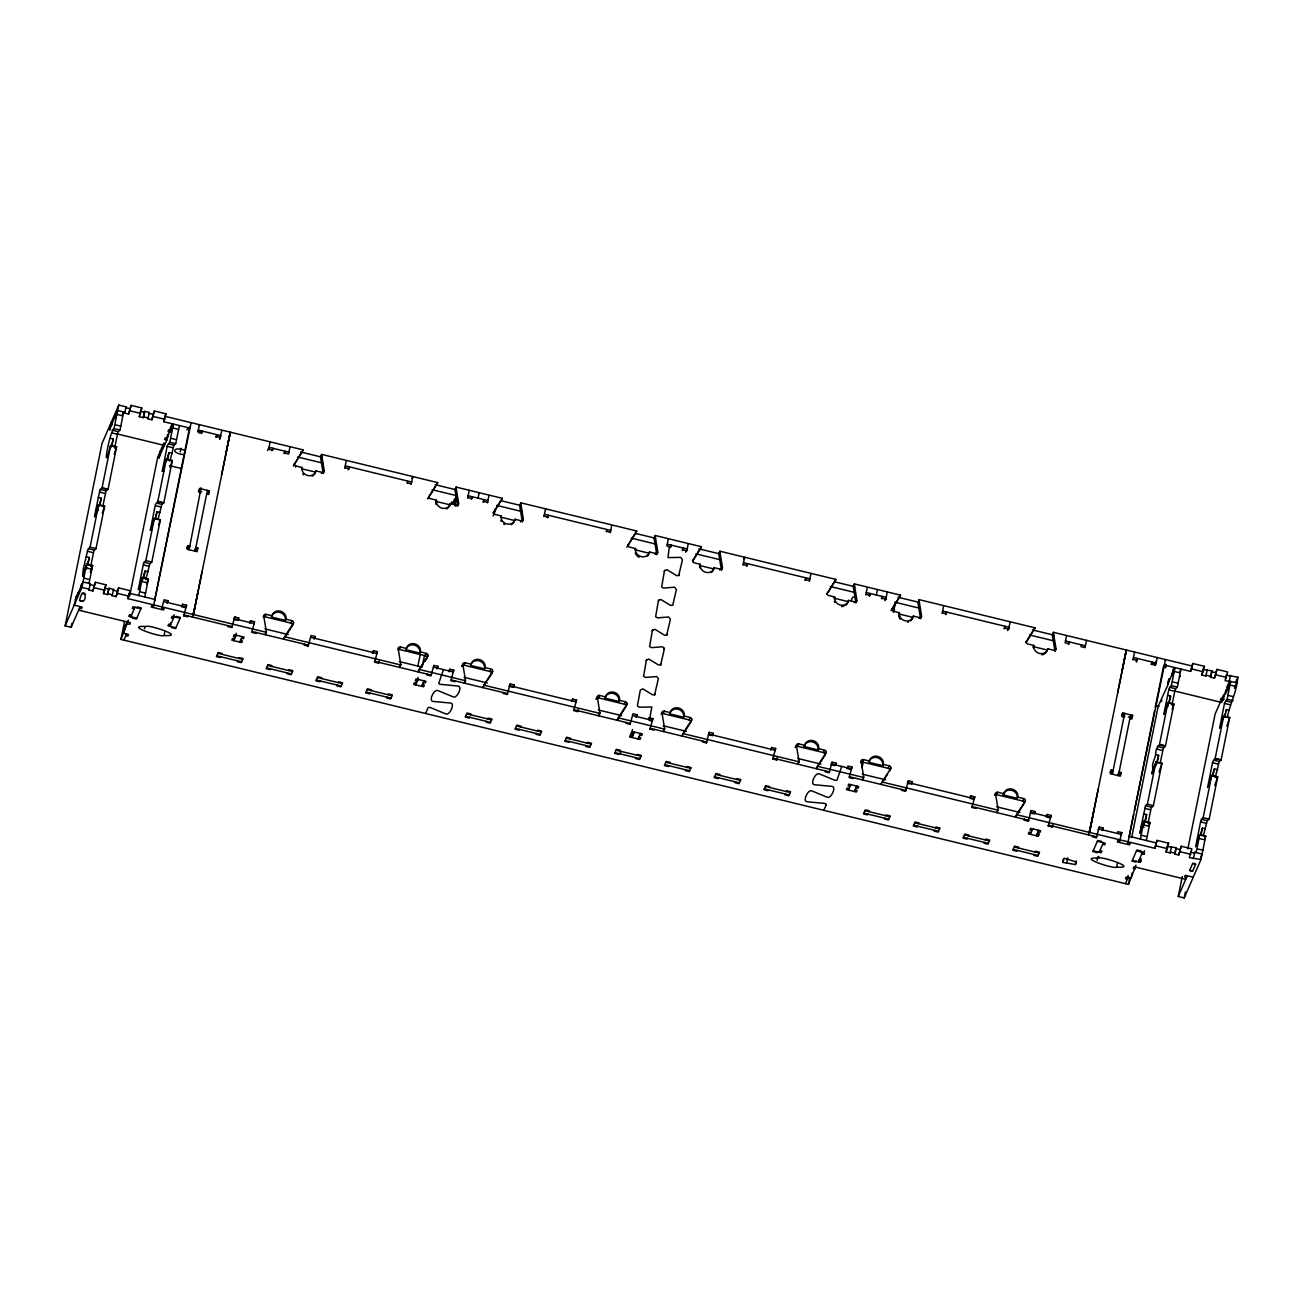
<?xml version="1.0" encoding="UTF-8"?>
<svg xmlns="http://www.w3.org/2000/svg" width="1303" height="1303" viewBox="0 0 1303 1303"><rect width="100%" height="100%" fill="white"/><g stroke="black" fill="none" stroke-linecap="round" stroke-linejoin="round"><path stroke-width="1.5" d="M158.103 519.099L161.8 504.57L163.803 502.795L172.354 460.496L166.377 459.031L162.24 471.23L167.305 445.61L169.797 442.108L173.446 424.094L170.335 432.189L171.801 424.892L169.732 429.648M669.335 546.576L667.967 557.586L680.687 557.391L682.43 559.72L678.749 575.535L676.534 575.6L666.892 569.672L664.416 570.975L661.663 587.001L663.634 588.093L674.661 587.181L676.404 589.51L672.723 605.325L670.508 605.39L660.865 599.461L658.39 600.764L655.637 616.791L657.624 617.866L668.634 616.971L670.394 619.3L666.696 635.115L664.497 635.164L654.855 629.235L652.363 630.554L649.627 646.581L651.598 647.656L662.624 646.76L664.4 648.666L660.686 664.905L658.471 664.953L648.829 659.025L646.353 660.344L643.601 676.371L645.571 677.446L656.598 676.55L658.373 678.456L654.66 694.678L652.445 694.743L642.802 688.815L640.327 690.118L637.395 705.737L639.089 707.203L651.826 707.008L649.366 720.461L651.826 721.064L652.884 718.604L648.91 717.644L648.536 719.468M98.262 510.532L98.36 509.701M86.373 569.036L86.682 567.228M1167.797 706.78L1168.188 704.76M186.964 430.104L187.681 428.459L190.026 428.133L163.82 421.749L165.986 413.833L154.373 411.015L151.848 419.745L147.858 418.784L149.324 412.497L144.698 411.373L143.249 417.66L139.258 416.683L141.799 407.953L131.147 405.363L128.606 414.093L124.632 413.132L126.098 406.845L118.785 405.07L114.012 428.606L120.023 430.006L123.655 411.992L121.993 415.804M96.015 548.579L104.615 506.183L98.653 504.717L90.102 547.032L87.92 549.377L83.294 569.053L82.512 576.138L86.65 564.036L92.643 565.421L89.011 583.435M144.763 596.986L148.395 578.972L142.434 577.522L138.786 595.536M179.407 425.544L175.742 443.606L169.716 442.271M1172.993 672.25L1175.013 667.608L1171.348 685.671L1177.358 687.072L1180.99 669.058L1179.638 672.153M1140.369 839.051L1144.001 821.037L1149.979 822.486L1146.347 840.5M1182.244 876.658L1178.238 896.48L1184.215 897.93L1200.991 859.524L1205.731 836.037L1199.754 834.588L1196.121 852.602M1225.471 678.863L1226.204 675.215L1237.85 677.153C1236.905 691.649 1230.276 703.05 1227.393 716.927M79.564 600.422C89.272 606.139 84.304 580.617 79.564 600.422L82.545 601.155M1189.639 870.453L1192.636 863.514L1194.395 863.27L1195.617 864.247L1192.652 871.055L1189.639 870.453L1192.652 871.055M1155.875 765.724L1158.644 755.3L1155.647 754.567C1155.338 757.971 1149.539 768.281 1154.556 767.695M145.806 579.688L149.747 564.069L151.799 562.098L160.383 519.734L154.373 518.35L145.855 560.583L143.46 563.694L138.297 589.722L142.434 577.522M166.377 459.031L157.826 501.346L155.432 504.456L150.268 530.468L154.373 518.35M1171.332 685.72L1168.986 688.733L1163.791 714.435L1167.96 702.545L1173.922 704.011L1165.371 746.31C1158.416 741.016 1155.566 749.192 1155.647 754.567M192.372 617.003L195.32 604.918M1088.412 834.865L1091.36 822.763M227.862 443.883L230.305 432.173L193.43 614.56L197.714 593.044M1123.903 661.745L1126.346 650.034L1089.487 832.422L1093.754 810.906M193.43 614.56L202.128 571.235M1089.487 832.422L1098.168 789.097M80.167 606.595L71.128 627.297L65.15 625.847L102.009 443.476L118.785 405.07M111.048 422.775L109.582 430.071L110.657 426.618M76.014 598.044L76.388 596.22L74.19 605.146L82.154 607.084L81.438 608.729L79.45 608.24M76.958 595.862L78.05 592.409L77.675 594.233M111.618 424.436L111.244 426.26L112.335 422.791M71.128 627.297L71.926 623.339M97.236 510.629L95.738 510.271L94.516 516.916L98.653 504.717M95.738 510.271L99.794 490.498L102.074 487.794L110.625 445.479L116.602 446.929L108.051 489.244L105.966 491.264L103.002 505.336M110.592 445.545C101.471 479.602 109.175 431.961 113.996 428.654M80.656 587.425L81.731 583.972L81.372 585.78M115.299 415.983L114.941 417.807L116.016 414.354M65.15 625.847L81.926 587.441L86.682 563.971M87.855 564.769L89.337 557.472L86.34 556.739M99.826 505.515L101.308 498.235L98.311 497.502M111.797 446.277L113.28 438.981L110.299 438.264M90.624 566.561L93.897 550.827L95.982 548.644M114.583 448.069L117.84 432.335L120.023 430.006M265.275 634.186A2.052 1.84 23.6 0 1 265.242 634.724L266.317 632.281L128.052 598.663L130.235 590.731L118.622 587.914L116.081 596.66L112.107 595.683L113.573 589.396L108.947 588.272L107.481 594.559L103.507 593.598L106.032 584.852L95.396 582.262L92.855 591.008L88.881 590.031L90.33 583.744L83.034 581.969L75.297 599.673M92.855 591.008L95.396 582.262M128.606 414.093L131.147 405.363M103.507 593.598L104.24 589.95M139.258 416.683L141.799 407.953M107.481 594.559L108.947 588.272M143.249 417.66L144.698 411.373M116.081 596.66L118.622 587.914M151.848 419.745L154.373 411.015M128.052 598.663L129.16 593.191L155.383 599.559L155.024 600.39M163.82 421.749L164.553 418.1M1135.972 865.208L1128.463 884.379L120.902 639.415L124.518 621.564M129.714 595.797L157.761 457.027L163.869 443.069M160.448 450.903L158.966 458.2L160.057 454.731M125.397 626.173L125.772 624.349L123.573 633.274L128.557 634.496L127.841 636.125L125.854 635.636M120.902 639.415L128.427 620.228M163.445 446.978L164.178 443.329M167.647 434.42L166.165 441.717L159.341 456.376M167.207 440.056L164.553 439.404L165.253 437.775L167.256 438.264L167.989 434.616M167.256 438.264L170.726 428.345M143.607 578.32L145.089 571.023L148.07 571.756M155.578 519.083L157.06 511.786L160.041 512.502M167.566 459.829L169.032 452.548L172.012 453.265L173.788 445.333L175.726 443.655M144.503 628.812L144.861 626.987M180.254 451.913L180.987 448.265M154.715 600.031L189.668 427.091M167.664 602.556L168.022 600.732L164.048 599.755L161.507 609.511M164.048 635.473C162.549 638.063 122.645 624.903 145.92 626.548C147.402 623.958 187.306 637.118 164.048 635.473L164.781 631.825M170.677 622.671L169.944 626.32L174.113 616.791M187.876 545.599L186.801 548.058L188.805 548.53L189.863 546.087L187.876 545.599L187.143 549.247L197.095 551.674L197.828 548.026L195.841 547.537L194.766 549.98L196.769 550.469L197.828 548.026M174.13 614.772L173.397 618.42L171.393 617.931L172.11 616.303L180.075 618.241M189.13 549.736L201.085 487.745M188.055 615.961L187.697 616.775L183.707 615.814L186.622 605.244L182.632 604.283L181.997 606.709M216.282 437.108L216.917 434.665L215.842 437.124M195.108 551.185L207.389 490.384M183.707 615.814L183.902 614.902M200.678 492.583L198.691 492.094L199.424 488.446L209.376 490.873L208.643 494.521L206.656 494.032M219.718 439.29L221.738 430.772M238.351 619.739L238.71 617.915L234.735 616.938L231.836 627.509L227.846 626.548L228.041 625.635M270.128 441.864L268.646 449.16L272.636 450.121L272.995 448.297L271.936 450.757M234.54 636.988L233.807 640.636L236.185 635.196M236.201 633.177L235.468 636.825L233.481 636.353L234.198 634.708L244.15 637.134L243.433 638.763L241.446 638.275M250.29 622.639L250.665 620.814L254.655 621.792L251.74 632.346L255.73 633.323L256.088 632.492M290.032 446.701L288.566 453.998L284.575 453.037L284.95 451.213L283.875 453.656M255.73 633.323L255.909 632.411M304.544 644.285L304.185 645.099L308.159 646.06L308.339 645.148L252.098 631.532M314.495 638.698L315.049 636.467L311.059 635.506L308.159 646.06M344.806 468.119L346.191 461.034M348.162 469.764L349.334 466.865L348.781 469.096M379.157 660.979L378.522 663.178L374.531 662.201L377.447 651.647L373.456 650.669L372.902 652.901M407.188 483.299L407.562 481.475M411.178 484.26L412.823 476.556L412.025 478.396M378.522 663.178L378.701 662.266M417.823 666.256L420.25 654.301M416.406 681.208L415.673 684.857L418.051 679.417M418.068 677.397L417.335 681.046L415.348 680.557L416.064 678.928L426.016 681.355L425.299 682.984L423.312 682.495M453.835 500.499L453.086 504.147L451.099 503.658L451.815 502.03L455.138 502.828M454.535 498.854L453.428 504.326L456.783 495.694L454.763 505.662M422.123 667.136L424.55 655.165M437.287 668.553L437.841 666.322L433.85 665.361L430.951 675.915L426.977 674.954L427.335 674.14M467.598 497.974L469.243 490.27M471.572 498.951L472.126 496.72L471.23 498.756M443.443 669.595L438.834 683.098A2.052 0.88 11.4 0 0 440.105 684.303L458.102 686.046C462.858 686.551 457.06 698.571 453.346 696.942L437.792 690.525C434.078 688.864 428.28 700.933 433.036 701.421L450.659 703.066C455.284 703.327 449.682 715.722 445.903 713.963L430.348 707.545A2.052 0.88 11.4 0 0 428.003 707.887L425.56 713.474M478.087 498.169L479.195 492.697M455.203 680.915L454.845 681.73L450.871 680.769L453.77 670.198L449.779 669.237L449.242 671.468M483.527 501.85L484.064 499.619L482.99 502.078M487.501 502.828L488.934 495.612M503.658 692.691L503.3 693.505L507.29 694.483L507.47 693.571L451.229 679.938M513.626 687.121L514.164 684.889L510.19 683.912L507.29 694.483M543.921 516.542L545.566 508.838M547.895 517.503L548.449 515.271L547.374 517.731M578.271 709.402L577.636 711.585L573.662 710.624L576.561 700.053L572.571 699.092L572.033 701.323M606.318 531.705L606.677 529.881M610.293 532.683L611.677 525.581M577.636 711.585L577.832 710.672M626.45 722.546L626.091 723.36L630.082 724.338L630.261 723.426M668.358 538.693L666.892 545.99L670.866 546.951L671.24 545.126L670.165 547.586M638.731 737.286L640.718 737.775L640.017 739.404L630.049 736.977L630.799 733.328M633.714 733.654L631.727 733.166L632.46 729.517M632.444 733.638L632.802 731.814M633.144 731.993L632.053 737.465L634.431 732.025M636.597 716.569L636.955 714.744L632.981 713.767L630.082 724.338M654.318 729.322L653.976 730.136L649.985 729.175L650.164 728.263M652.884 718.604L649.985 729.175M688.277 543.53L686.795 550.827L682.821 549.85L683.195 548.026L682.12 550.485M702.773 741.114L702.415 741.928L706.405 742.889L706.584 741.977M712.741 735.527L713.295 733.296L709.304 732.335L706.405 742.889M743.036 564.948L744.697 557.244L743.899 559.085M747.026 565.925L747.564 563.678L746.505 566.137M777.109 759.177L776.767 759.991L772.777 759.03L775.676 748.459L771.702 747.499L771.148 749.73M805.433 580.112L805.987 577.88L804.912 580.34M772.777 759.03L772.956 758.118L829.555 771.93M809.407 581.089L810.808 574.004M776.767 759.991L777.37 756.962M835.532 765.382L836.086 763.151L832.096 762.19L829.197 772.744L825.206 771.783L825.565 770.969M865.827 594.803L867.277 587.588M869.818 595.78L870.355 593.533L869.296 595.992M841.689 766.425L837.063 779.927A2.052 0.88 11.4 0 1 835.093 780.334L819.18 773.835C815.385 772.093 809.798 784.471 814.408 784.732L832.047 786.377C836.673 786.654 831.07 799.032 827.291 797.273L811.736 790.856C807.958 789.113 802.355 801.492 806.98 801.752L824.604 803.414A2.052 0.88 11.4 0 1 826.249 804.717M876.333 594.999L877.44 589.526M853.449 777.744L853.09 778.559L849.1 777.582L852.015 767.027L848.025 766.05L847.487 768.281M881.756 598.68L882.31 596.448L881.414 598.484M885.747 599.641L887.18 592.425M862.065 767.825L863.27 761.848M893.5 612.329L895.503 602.361L893.255 607.54M911.856 783.934L912.409 781.702L908.435 780.741L905.52 791.312L901.546 790.335L901.725 789.423M905.52 791.312L906.139 788.266M942.167 613.355L943.551 606.27M946.141 614.332L946.695 612.101L945.62 614.544M976.24 807.599L975.882 808.414L971.891 807.437L974.807 796.882L970.816 795.905L970.279 798.136M1004.548 628.535L1005.102 626.303L1004.027 628.746M971.891 807.437L972.087 806.524M1008.538 629.496L1010.183 621.792M1034.826 813.381L1035.201 811.557L1031.21 810.596L1028.311 821.167L1024.337 820.19L1024.516 819.278M1028.311 821.167L1028.507 820.255M1066.603 635.506L1065.137 642.802L1069.111 643.78L1069.486 641.956L1068.411 644.399M1030.999 832.666L1029.012 832.177L1028.295 833.806L1038.247 836.233L1038.996 832.584M1046.781 816.297L1047.156 814.473L1051.13 815.434L1048.231 826.004L1052.205 826.965L1052.84 824.783M1081.425 644.855L1081.067 646.679L1085.041 647.656L1086.523 640.359M1048.231 826.004L1048.41 825.092L1096.703 836.884M1052.205 826.965L1052.401 826.053M1062.629 862.342L1064.421 858.254L1076.506 862.097L1075.431 864.557L1062.629 862.342L1063.378 858.693M1066.62 863.319L1067.727 857.846M1075.431 864.557L1076.18 860.908M1092.728 835.907L1092.37 836.738L1096.344 837.699L1096.54 836.787M1102.859 829.93L1103.234 828.105L1099.243 827.144L1096.344 837.699M1132.893 659.969L1134.636 652.054M1111.133 770.073L1110.058 772.516L1112.062 773.005L1113.12 770.562L1111.133 770.073L1110.4 773.721L1120.352 776.148L1121.085 772.5L1119.098 772.011L1118.023 774.454L1120.026 774.943L1121.085 772.5M1129.913 718.507L1131.9 718.995L1132.633 715.347L1122.681 712.92L1121.948 716.569L1123.935 717.057M1112.387 774.21L1124.668 713.409L1123.251 716.683M1136.346 661.403L1137.519 658.487L1136.346 662.152M1097.077 860.42L1097.81 856.771M1098.494 858.156C1075.236 856.511 1115.124 869.671 1116.622 867.081C1139.881 868.726 1099.976 855.566 1098.494 858.156L1098.869 856.332M1118.365 775.66L1130.646 714.858M1117.469 833.48L1117.844 831.656L1121.818 832.617L1119.277 842.373M1155.028 665.458L1155.761 661.81M1116.622 867.081L1117.355 863.433M1129.18 836.461L1133.594 814.57M1134.376 810.694L1154.491 711.21M1155.224 707.61L1163.628 665.98M1166.055 664.318L1165.322 667.967L1166.038 666.338L1164.035 665.849L1164.393 665.035L1190.616 671.403L1192.799 663.488L1204.412 666.305L1201.871 675.052L1205.861 676.013L1206.22 675.198L1210.829 676.322L1211.937 670.85L1202.978 669.579L1201.871 675.052M1131.639 837.585L1158.237 706.014L1167.749 685.231L1168.856 679.759M1128.17 875.502L1127.437 879.15L1125.434 878.678L1126.15 877.033L1131.134 878.255L1132.242 872.782M1168.856 678.749L1167.765 684.222L1172.635 673.065M1128.463 884.379L1129.652 878.434M1144.083 827.307L1141.102 826.574L1139.864 833.236L1143.953 821.167M1141.102 826.574L1145.5 805.71L1147.34 804.26L1153.399 805.563L1161.95 763.249L1155.956 761.864L1147.373 804.212M1153.074 767.337L1151.852 773.982L1155.924 761.929M1173.009 670.231L1171.918 675.703L1173.742 667.592M1159.409 744.86L1167.96 702.545M1144.018 824.294L1146.656 814.538L1143.676 813.821M1145.19 821.835L1146.656 814.538M1157.162 762.597L1158.644 755.3M1169.133 703.359L1170.615 696.063L1167.618 695.33M1147.959 823.626L1151.233 807.893L1153.383 805.612M1160.338 762.402L1163.302 748.345L1165.322 746.407L1160.81 745.381M1171.902 705.135L1175.176 689.417L1177.26 687.235M1132.356 860.322L1140.32 862.26L1141.053 858.612M1141.786 853.872L1143.773 854.361L1144.506 850.712M994.955 795.156A2.052 1.857 23.6 0 1 996.779 794.732L1022.676 801.019A2.052 1.857 23.6 0 1 1024.288 803.332L1015.721 816.639A2.052 1.857 23.6 0 0 1015.526 817.144L1016.601 814.701L1154.865 848.318L1157.031 840.386L1168.644 843.204L1166.12 851.95L1170.094 852.928L1170.452 852.097L1175.078 853.221L1176.186 847.748L1167.227 846.478L1166.12 851.95M1190.616 671.403L1192.799 663.488M1154.865 848.318L1157.031 840.386M1170.094 852.928L1171.56 846.624M1205.861 676.013L1207.311 669.726M1200.991 859.524L1189.346 857.602L1191.887 848.856L1181.235 846.266L1178.694 855.012L1174.72 854.035L1176.186 847.748M1234.43 687.935L1236.742 682.625L1225.097 680.687L1227.638 671.957L1216.986 669.367L1214.461 678.097L1210.471 677.137L1211.937 670.85M1178.694 855.012L1181.235 846.266M1214.461 678.097L1216.986 669.367M1187.847 848.904L1215.096 714.109L1220.374 702.024M1175.469 691.225L1221.481 702.415L1222.589 696.942M1221.481 702.415L1223.419 695.036M1223.778 695.232L1222.67 700.688L1226.237 689.32M1184.215 897.93L1185.404 891.985M1221.106 759.926L1229.69 717.562L1223.712 716.113L1215.162 758.427L1212.767 761.522L1207.572 787.517L1211.741 775.35L1217.702 776.8L1209.151 819.115L1207.164 820.89L1203.451 835.402M1229.12 682.967L1228.029 688.44L1230.765 681.16L1227.133 699.174L1224.641 702.692L1219.575 728.296L1223.712 716.113M1193.336 858.563L1194.786 852.276L1202.099 854.051L1200.552 857.602M1229.087 681.664L1230.553 675.377M1199.754 834.588L1195.633 846.787L1200.796 820.776L1203.158 817.714L1211.741 775.35M1200.943 835.386L1202.408 828.089L1205.405 828.822M1212.914 776.148L1214.396 768.851L1217.377 769.584L1219.136 761.652L1221.041 760.024M1224.885 716.911L1226.367 709.614L1229.348 710.33M1234.707 688.261L1235.081 686.437M221.543 475.155L230.305 432.173L225.956 453.363M1117.583 693.001L1126.346 650.034L1121.997 671.208M110.853 447.695L113.28 438.981M142.662 579.737L143.753 575.193M99.044 506.167L101.308 498.235M169.748 461.213L172.012 453.265M1215.113 777.516L1217.377 769.584M87.138 565.062L89.337 557.472M1224.185 717.204L1225.032 713.783M1168.693 702.496L1170.615 696.063M1212.441 775.432L1213.484 771.523M167.403 457.825L169.032 452.548M1200.78 833.383L1202.408 828.089M155.79 515.679L157.06 511.786M144.047 574.134L145.089 571.023M1225.618 711.747L1226.367 709.614M114.241 453.933L116.602 446.929M102.269 513.17L104.615 506.183M90.298 572.424L92.643 565.421M169.993 467.484L172.354 460.496M158.575 525.06L160.383 519.734M146.604 584.298L148.395 578.972M1172.13 709.337L1173.922 704.011M1159.035 771.93L1161.95 763.249M1148.741 826.151L1149.979 822.486M1226.774 726.243L1229.69 717.562M1214.803 785.481L1217.702 776.8M1204.493 839.702L1205.731 836.037M1213.81 770.431L1214.396 768.851M109.957 428.247L117.677 410.543L124.99 412.318L124.632 413.132M126.098 406.845L125.739 407.66L129.714 408.637M149.324 412.497L148.965 413.312L152.956 414.273M147.858 418.784L148.216 417.97L143.607 416.846M90.33 583.744L89.972 584.575L93.963 585.536M88.881 590.031L89.223 589.217L81.926 587.441M165.986 413.833L164.927 416.292L303.176 449.893A2.052 1.84 23.6 0 1 302.996 450.398L293.875 464.943M106.032 584.852L104.615 588.125L108.589 589.086M113.573 589.396L113.214 590.21L117.189 591.187M112.107 595.683L112.465 594.868L107.84 593.745M190.775 423.475L191.134 422.661L153.2 607.491M199.082 425.495L199.44 424.68L197.958 431.977L201.949 432.938L202.307 431.114L201.248 433.573M199.245 433.085L199.962 431.456L197.975 430.967L198.333 430.153L220.891 435.642L219.474 438.899M124.681 627.802L127.564 621.222M130.789 616.808L134.942 607.263M132.776 617.28L132.417 618.094L136.392 619.072L141.278 607.898L137.287 606.937L136.929 607.752M123.883 640.131L126.57 634.007M208.317 493.332L209.376 490.873M166.963 603.175L168.022 600.732M171.931 626.808L171.573 627.623L175.563 628.583L180.433 617.427L176.459 616.449L176.1 617.264M181.557 606.726L182.632 604.283M186.622 605.244L185.547 607.703L182.892 607.051M267.587 450.61L269.021 447.336L288.924 452.174M295.504 467.24L295.911 466.327M293.338 466.165L303.176 449.893M227.846 626.548L228.204 625.717M234.735 616.938L233.66 619.397L237.651 620.358L238.71 617.915M294.413 463.721A2.052 1.857 23.6 0 0 296.042 466.018L302.003 467.468L301.482 468.705L315.407 472.093L315.945 470.855L321.922 472.321A2.052 1.857 23.6 0 0 324.284 470.969L321.646 454.942A2.052 1.857 23.6 0 1 321.662 454.389L437.613 482.582A2.052 1.857 23.6 0 1 437.433 483.087L427.954 498.446M220.712 656.745L220.354 657.559L216.379 656.598L218.155 652.51L222.145 653.471L221.787 654.285M239.785 642.102L242.163 636.646M321.662 454.389L320.587 456.848A2.052 1.857 23.6 0 0 320.571 457.386L323.209 473.429L324.154 471.279M320.831 456.767L321.646 454.942M249.59 623.274L250.665 620.814M237.635 660.865L237.276 661.68L241.267 662.641L243.042 658.552L239.068 657.592L238.71 658.406M321.385 473.543L321.922 472.321M263.157 616.922L263.564 615.993M265.112 616.498L266.056 614.348L272.034 615.814A7.199 6.482 23.6 0 1 280.292 611.123A7.199 6.482 23.6 0 1 285.976 619.202L291.937 620.651A2.052 1.857 23.6 0 1 293.566 622.964L292.621 625.098M285.976 619.202L285.438 620.423L271.496 617.036L272.034 615.814M265.535 633.567L266.333 631.727L263.695 615.7A2.052 1.857 23.6 0 1 266.056 614.348M270.487 668.846L270.128 669.661L266.154 668.7L267.946 664.611L271.92 665.572L271.561 666.403M293.566 622.964L284.982 636.271A2.052 1.857 23.6 0 0 284.803 636.776L283.728 639.219A2.052 1.857 23.6 0 1 283.924 638.714L284.722 636.89M283.924 638.714L292.491 625.407A2.052 1.857 23.6 0 0 290.878 623.095L291.807 620.961M287.426 672.967L287.067 673.781L291.041 674.742L292.833 670.654L288.843 669.693L288.484 670.508M313.974 638.926L315.049 636.467M320.277 680.948L319.919 681.762L315.929 680.801L317.72 676.713L321.694 677.674L321.336 678.505M337.2 685.069L336.842 685.883L340.816 686.844L342.608 682.772L338.633 681.795L338.275 682.609M427.775 498.854L437.613 482.582M435.788 502.453A7.199 6.482 23.6 0 1 435.919 501.378L436.456 500.157L430.479 498.707A2.052 1.857 23.6 0 1 428.85 496.394M373.456 650.669L372.381 653.129L373.375 653.373M376.551 653.683L377.447 651.647M493.185 512.942L502.111 498.821A2.052 1.857 23.6 0 0 502.306 498.316L456.099 487.078L455.024 489.537A2.069 1.857 23.6 0 0 455.008 490.075L457.646 506.118L458.542 504.066M455.187 489.667L456.083 487.615A2.069 1.857 23.6 0 1 456.099 487.078M448.395 507.616A7.199 6.482 23.6 0 0 449.844 504.782L450.382 503.544L456.359 504.994A2.052 1.857 23.6 0 0 458.721 503.658L456.083 487.615M370.052 693.049L369.694 693.864L365.72 692.903L367.495 688.815L371.485 689.792L371.127 690.606M455.822 506.232L456.359 504.994M399.598 649.089L400.493 647.037L406.471 648.487A7.199 6.482 23.6 0 1 414.729 643.812A7.199 6.482 23.6 0 1 420.413 651.875L426.374 653.34A2.052 1.857 23.6 0 1 428.003 655.637L427.107 657.689M420.413 651.875L419.875 653.112L405.933 649.725L406.471 648.487M399.891 666.468L400.77 664.416L398.132 648.373A2.052 1.857 23.6 0 1 400.493 647.037M400.77 664.416A2.052 1.857 23.6 0 1 400.754 664.97L399.679 667.413A2.052 1.857 23.6 0 0 399.712 666.875M386.975 697.17L386.616 697.985L390.607 698.945L392.382 694.874L388.408 693.896L388.05 694.711M464.373 683.147L465.432 680.687L419.24 669.449L418.165 671.908A2.052 1.857 23.6 0 1 418.361 671.403L419.257 669.367A2.052 1.857 23.6 0 1 419.419 668.96L428.003 655.637M424.794 661.419L426.928 658.096A2.052 1.857 23.6 0 0 425.315 655.784L426.195 653.748M493.071 516.004L495.498 510.45L494.57 509.375M493.544 512.91L502.306 498.316M421.635 686.306L424.029 680.866M493.528 512.128A2.052 1.857 23.6 0 0 495.156 514.441L501.134 515.89L500.596 517.112L514.538 520.5L515.076 519.278L521.037 520.728A2.052 1.857 23.6 0 0 523.399 519.392L520.76 503.349A2.052 1.857 23.6 0 1 520.777 502.811L636.744 531.005A2.052 1.857 23.6 0 1 636.548 531.494L627.443 546.038M436.766 668.781L437.841 666.322M520.777 502.811L519.864 505.385A2.052 1.857 23.6 0 0 519.685 505.792L522.34 521.835L523.22 519.799M448.721 671.68L449.779 669.237M452.695 672.657L453.77 670.198M520.516 521.949L521.037 520.728M461.751 666.566L462.646 664.514M464.291 664.807L465.171 662.771L471.149 664.221A7.199 6.482 23.6 0 1 479.406 659.53A7.199 6.482 23.6 0 1 485.091 667.608L491.068 669.058A2.052 1.857 23.6 0 1 492.681 671.371L491.785 673.407M485.091 667.608L484.553 668.83L470.611 665.442L471.149 664.221M464.568 682.186L465.464 680.15L462.809 664.107A2.052 1.857 23.6 0 1 465.171 662.771M469.617 717.253L469.259 718.083L465.269 717.106L467.06 713.018L471.034 713.995L470.676 714.81M492.681 671.371L484.113 684.678A2.052 1.857 23.6 0 0 483.918 685.183L482.843 687.642A2.052 1.857 23.6 0 1 483.038 687.137L485.188 683.798M487.322 680.475L491.622 673.814A2.052 1.857 23.6 0 0 489.993 671.517L490.889 669.465M486.54 721.373L486.182 722.188L490.156 723.165L491.948 719.077L487.974 718.1L487.615 718.93M509.115 686.372L510.19 683.912M514.164 684.889L513.105 687.332L510.45 686.697M519.392 729.371L519.034 730.185L515.06 729.208L516.835 725.119L520.825 726.097L520.467 726.911M536.315 733.475L535.956 734.289L539.947 735.267L541.722 731.178L537.748 730.201L537.39 731.032M626.906 547.26L636.744 531.005M635.164 549.491L635.571 548.579L629.593 547.113A2.052 1.857 23.6 0 1 627.981 544.817M571.512 701.535L572.571 699.092M575.665 702.089L576.561 700.053M692.528 560.844L701.226 547.227A2.052 1.857 23.6 0 0 701.421 546.723L655.214 535.5L654.155 537.944A2.069 1.857 23.6 0 0 654.122 538.481L656.777 554.524L657.706 552.374M647.526 556.023A7.199 6.482 23.6 0 0 648.975 553.189L649.513 551.967L655.474 553.417A2.052 1.857 23.6 0 0 657.836 552.081L655.197 536.038A2.069 1.857 23.6 0 1 655.214 535.5M569.167 741.472L568.825 742.287L564.834 741.309L566.626 737.221L570.6 738.198L570.242 739.013M655.083 554.329L655.474 553.417M596.188 699.239L597.116 697.105M598.68 697.594L599.608 695.46L605.586 696.91A7.199 6.482 23.6 0 1 613.843 692.219A7.199 6.482 23.6 0 1 619.528 700.297L625.505 701.747A2.052 1.857 23.6 0 1 627.118 704.06L626.189 706.193M619.528 700.297L618.99 701.519L605.048 698.131L605.586 696.91M599.087 714.679L599.901 712.839L597.263 696.796A2.052 1.857 23.6 0 1 599.608 695.46M599.901 712.839A2.052 1.857 23.6 0 1 599.869 713.376L598.81 715.819A2.052 1.857 23.6 0 0 598.826 715.282M586.106 745.577L585.747 746.391L589.722 747.368L591.513 743.28L587.523 742.319L587.164 743.133M664.286 571.284L664.791 570.209M658.39 600.667L659.106 599.689M685.736 552.277L687.17 549.003L667.266 544.165M652.233 630.847L652.754 629.789M678.944 575.551L679.449 574.476M627.118 704.06L618.55 717.367A2.052 1.857 23.6 0 0 618.355 717.872L617.296 720.315A2.052 1.857 23.6 0 1 617.475 719.826L626.059 706.503A2.052 1.857 23.6 0 0 624.43 704.206L598.549 697.903A2.052 1.857 23.6 0 0 596.285 698.929M624.43 704.206L625.359 702.056M646.223 660.637L646.728 659.562M692.659 561.332L701.421 546.723M666.892 635.115L667.413 634.04M699.678 567.685A7.199 6.482 23.6 0 1 699.711 565.518L700.248 564.297L694.271 562.847A2.052 1.857 23.6 0 1 692.659 560.534M664.318 648.226L664.237 649.399M618.958 753.574L618.599 754.388L614.609 753.411L616.4 749.339L620.375 750.3L620.033 751.114M619.919 753.802L620.977 751.359M635.88 717.187L636.955 714.744M660.882 664.905L661.387 663.83M630.049 736.977L630.766 735.348L632.753 735.837M631.727 733.166L632.427 731.537L642.395 733.964L641.679 735.592L639.692 735.104M654.529 694.988L655.36 693.619M826.737 594.038L835.663 579.916A2.052 1.857 23.6 0 0 835.858 579.412L719.907 551.218L718.833 553.677A2.052 1.857 23.6 0 0 718.816 554.215L721.455 570.258L722.383 568.108M638.014 738.915L640.392 733.475M719.077 553.596L719.875 551.755A2.052 1.857 23.6 0 1 719.907 551.218M711.389 572.473A7.199 6.482 23.6 0 0 713.653 568.906L714.191 567.685L720.168 569.134A2.052 1.857 23.6 0 0 722.53 567.799L719.875 551.755M635.88 757.678L635.522 758.509L639.512 759.47L641.288 755.382L637.314 754.421L636.955 755.235M719.761 570.062L720.168 569.134M661.272 714.06L661.81 712.822M663.357 713.327L664.302 711.177L670.263 712.627A7.199 6.482 23.6 0 1 678.537 707.936A7.199 6.482 23.6 0 1 684.205 716.015L690.183 717.481A2.052 1.857 23.6 0 1 691.812 719.777L690.867 721.927M684.205 716.015L683.668 717.253L669.742 713.865L670.263 712.627M663.781 730.397L664.579 728.556L661.94 712.513A2.052 1.857 23.6 0 1 664.302 711.177M664.579 728.556A2.069 1.857 23.6 0 1 664.563 729.11L663.488 731.553A2.069 1.857 23.6 0 0 663.504 731.016M668.732 765.675L668.374 766.49L664.4 765.529L666.175 761.441L670.165 762.402L669.807 763.216M691.812 719.777L683.228 733.1A2.052 1.857 23.6 0 0 683.049 733.589L681.974 736.048A2.052 1.857 23.6 0 1 682.153 735.543L690.737 722.237A2.052 1.857 23.6 0 0 689.108 719.924L663.227 713.637A2.052 1.857 23.6 0 0 661.387 714.06M689.108 719.924L690.053 717.774M685.655 769.78L685.297 770.61L689.287 771.571L691.062 767.483L687.088 766.522L686.73 767.337M709.304 732.335L708.229 734.778L710.884 735.429M712.22 735.755L713.295 733.296M718.507 777.777L718.165 778.591L714.174 777.63L715.966 773.542L719.94 774.503L719.582 775.318M735.446 781.898L735.087 782.712L739.062 783.673L740.853 779.585L736.863 778.624L736.504 779.438M828.171 592.344L835.858 579.412M834.327 597.8L834.686 596.986L828.724 595.536A2.052 1.857 23.6 0 1 827.096 593.223M770.627 749.942L771.702 747.499M774.617 750.919L775.676 748.459M891.057 610.586L900.357 595.634A2.052 1.857 23.6 0 0 900.536 595.145L854.345 583.907L853.27 586.35A2.069 1.857 23.6 0 0 853.253 586.904L855.892 602.931L856.788 600.895M853.432 586.497L854.312 584.444A2.069 1.857 23.6 0 1 854.345 583.907M845.826 605.162A7.199 6.482 23.6 0 0 848.09 601.595L848.628 600.374L854.605 601.823A2.052 1.857 23.6 0 0 856.967 600.488L854.312 584.444M768.298 789.879L767.939 790.693L763.949 789.732L765.741 785.644L769.715 786.605L769.373 787.419M850.957 600.976L852.683 597.132L854.931 596.937M854.247 602.637L854.605 601.823M795.302 747.661L796.198 745.609M797.843 745.902L798.739 743.866L804.717 745.316A7.199 6.482 23.6 0 1 812.974 740.625A7.199 6.482 23.6 0 1 818.642 748.704L824.62 750.153A2.052 1.857 23.6 0 1 826.249 752.466L825.711 753.688M818.642 748.704L818.105 749.942L804.179 746.538L804.717 745.316M798.12 763.281L799.016 761.245L796.377 745.202A2.052 1.857 23.6 0 1 798.739 743.866M799.016 761.245A2.052 1.857 23.6 0 1 799 761.783L797.925 764.242A2.052 1.857 23.6 0 0 797.941 763.705M785.22 793.999L784.862 794.814L788.852 795.775L790.628 791.687L786.654 790.726L786.295 791.54M884.867 600.683L886.284 597.409L866.381 592.572M817.486 766.197L816.411 768.737A2.052 1.857 23.6 0 1 816.59 768.233L825.174 754.926A2.052 1.857 23.6 0 0 823.545 752.613L797.664 746.326A2.052 1.857 23.6 0 0 795.4 747.336M823.545 752.613L824.441 750.577M891.773 609.739L900.536 595.145M893.809 611.286L894.526 609.657M831.021 764.633L832.096 762.19M899.07 617.182A7.199 6.482 23.6 0 1 898.842 613.941L899.379 612.719L893.402 611.254A2.052 1.857 23.6 0 1 891.773 608.957M836.086 763.151L835.011 765.61L832.356 764.959M823.805 810.303L826.249 804.7M918.11 602.214L919.022 599.624L1034.973 627.818A2.052 1.857 23.6 0 1 1034.794 628.323L1026.08 641.939M911.986 619.3A7.199 6.482 23.6 0 0 912.784 617.329L913.305 616.107L919.283 617.557A2.052 1.857 23.6 0 0 921.644 616.221L919.006 600.178A2.052 1.857 23.6 0 1 919.022 599.624M852.015 767.027L850.94 769.47L846.95 768.509M918.924 618.371L919.283 617.557M921.465 616.628L920.57 618.664L917.931 602.621A2.052 1.857 23.6 0 1 917.947 602.084M848.416 790.074L850.81 784.634M862.521 761.636L863.417 759.6L869.394 761.05A7.199 6.482 23.6 0 1 877.652 756.359A7.199 6.482 23.6 0 1 883.336 764.438L889.297 765.887A2.052 1.857 23.6 0 1 890.926 768.2L890.03 770.236M854.393 791.524L856.771 786.084M883.336 764.438L882.799 765.659L868.857 762.271L869.394 761.05M863.417 759.6A2.052 1.857 23.6 0 0 861.055 760.936L863.694 776.979L862.602 779.96A2.069 1.857 23.6 0 0 862.635 779.422M867.847 814.082L867.505 814.896L863.514 813.935L865.306 809.847L869.28 810.824L868.922 811.639M890.926 768.2L882.359 781.507A2.052 1.857 23.6 0 0 882.164 782.012L881.089 784.455A2.052 1.857 23.6 0 1 881.284 783.966M889.851 770.643A2.052 1.857 23.6 0 0 888.239 768.33L889.118 766.294M884.786 818.203L884.428 819.017L888.402 819.978L890.193 815.906L886.203 814.929L885.845 815.743M901.546 790.335L901.904 789.52M908.435 780.741L907.36 783.184L910.015 783.836M911.334 784.162L912.409 781.702M917.638 826.183L917.279 826.998L913.289 826.037L915.081 821.949L919.071 822.926L918.713 823.74M1007.659 630.538L1009.076 627.264L942.704 611.123M934.56 830.304L934.202 831.119L938.193 832.096L939.968 828.008L935.994 827.03L935.635 827.845M1026.21 642.428L1034.973 627.818M1033.165 647.705A7.199 6.482 23.6 0 1 1033.279 646.63L1033.816 645.392L1027.839 643.943A2.052 1.857 23.6 0 1 1026.21 641.646M969.921 797.957L970.816 795.905M974.807 796.882L973.732 799.325L970.735 798.609M1191.724 665.931L1053.459 632.313L1052.384 634.773A2.052 1.857 23.6 0 0 1052.368 635.31L1055.007 651.353L1055.951 649.203M1044.957 653.569A7.199 6.482 23.6 0 0 1047.221 650.018L1047.742 648.78L1053.72 650.246A2.052 1.857 23.6 0 0 1056.082 648.894L1053.443 632.867A2.052 1.857 23.6 0 1 1053.459 632.313M967.412 838.285L967.054 839.116L963.08 838.138L964.855 834.05L968.846 835.028L968.487 835.842M994.824 795.156L995.362 793.918M996.925 794.423L997.854 792.273L1003.831 793.739A7.199 6.482 23.6 0 1 1012.089 789.048A7.199 6.482 23.6 0 1 1017.773 797.127L1023.735 798.576A2.052 1.857 23.6 0 1 1025.363 800.889L1024.435 803.023M1017.773 797.127L1017.236 798.348L1003.294 794.96L1003.831 793.739M997.854 792.273A2.052 1.857 23.6 0 0 995.492 793.625L998.131 809.652L997.039 812.649A2.052 1.857 23.6 0 0 997.072 812.111M984.335 842.406L983.977 843.22L987.967 844.197L989.759 840.109L985.768 839.132L985.41 839.963M1022.676 801.019L1023.604 798.886M1024.337 820.19L1024.695 819.375M1031.21 810.596L1030.152 813.039L1032.807 813.691M1017.203 850.387L1016.845 851.217L1012.854 850.24L1014.646 846.152L1018.62 847.129L1018.262 847.944M1034.126 814.017L1035.201 811.557M1030.282 834.295L1032.66 828.838M1036.26 835.744L1038.638 830.304M1047.156 814.473L1046.081 816.916L1048.736 817.567M1038.247 836.233L1038.963 834.588L1036.976 834.115M1034.126 854.507L1033.768 855.322L1037.742 856.299L1039.533 852.211L1035.543 851.234L1035.185 852.064M1050.055 817.893L1051.13 815.434M1122.681 712.92L1121.606 715.38L1124.929 716.194M1151.054 664.497L1152.113 662.038L1151.754 663.862L1155.728 664.839L1157.211 657.543L1156.852 658.357M1153.041 664.986L1153.758 663.341L1156.103 663.015L1133.529 657.526M1132.633 715.347L1131.574 717.806L1128.251 716.992M1165.143 660.377L1165.501 659.562L1127.567 844.393M1098.185 829.588L1099.243 827.144M1102.159 830.548L1103.234 828.105M1161.201 701.763L1161.918 700.134M1097.175 851.755L1096.817 852.585L1092.842 851.608L1097.712 840.451L1101.703 841.412L1101.344 842.227M1099.178 852.243L1103.332 842.715M1179.524 677.446L1180.241 675.817M1120.743 835.076L1121.818 832.617M1129.392 837.275L1129.75 836.461L1155.956 842.846M1202.978 669.579L1204.412 666.305M1210.471 677.137L1210.829 676.322M1125.466 883.646L1128.154 877.522M1136.346 861.283L1135.988 862.097L1131.998 861.136L1136.884 849.963L1140.858 850.94L1140.5 851.755M1138.333 861.772L1142.503 852.227M1140.32 862.26L1141.037 860.615L1139.05 860.127M1143.773 854.361L1144.49 852.716L1136.525 850.778M1226.514 687.951L1228.745 682.853M1235.537 682.463L1237.85 677.153M1167.227 846.478L1168.644 843.204M1174.72 854.035L1175.078 853.221M1194.786 852.276L1194.428 853.09L1190.453 852.129M1178.238 896.48L1187.277 875.779M108.019 489.293L102.074 487.794M96.047 548.547L90.005 547.195M151.799 562.098L145.855 560.583M1203.158 817.714L1209.151 819.115M162.289 471.181L163.836 471.425M107.97 489.374L103.474 488.316M418.361 671.403L422.644 664.758M826.249 752.466L817.665 765.773A2.052 1.857 23.6 0 0 817.486 766.278L863.677 777.516A2.069 1.857 23.6 0 0 863.694 776.979M883.418 780.627L887.718 773.982M1025.363 800.889L1016.796 814.196A2.052 1.857 23.6 0 0 1016.601 814.701M1159.116 690.378L1159.312 688.359M1229.266 686.274L1225.52 693.831M140.366 411.211L144.356 412.188M1211.578 671.664L1215.552 672.641M300.7 452.011L322.02 457.19M435.121 484.683L454.503 489.407M501.753 500.889L521.135 505.597M636.173 533.578L655.556 538.286M698.945 548.84L720.266 554.019M835.304 581.985L854.687 586.692M898.06 597.246L919.381 602.426M1032.481 629.935L1053.801 635.115M130.039 410.836L140.691 413.426M153.265 416.488L164.878 419.305M1191.691 668.96L1203.304 671.778M1215.878 674.84L1226.53 677.43M345.344 465.888L411.715 482.029M468.135 495.743L488.055 500.58M544.475 514.31L610.846 530.435M743.59 562.717L809.961 578.858M1065.496 640.978L1085.415 645.832M216.542 436.489L220.533 437.45M344.986 467.712L348.96 468.689M407.367 482.892L411.357 483.853M467.777 497.567L471.751 498.544M483.706 501.443L487.68 502.404M544.1 516.135L548.074 517.096M606.498 531.298L610.472 532.259M743.215 564.541L747.205 565.502M805.612 579.705L809.586 580.682M866.006 594.396L869.997 595.357M881.936 598.272L885.926 599.233M942.346 612.947L946.32 613.925M1004.727 628.127L1008.717 629.088M1133.17 659.351L1137.144 660.312M297.654 457.011L322.851 463.135M432.075 489.684L457.272 495.824M496.769 505.417L521.966 511.542M631.189 538.106L656.386 544.231M695.9 553.84L721.096 559.964M830.32 586.513L855.517 592.637M895.014 602.247L920.211 608.371M1029.435 634.936L1052.694 640.587M116.912 414.387L121.879 415.592M173.657 428.182L178.641 429.387M1174.247 671.452L1179.215 672.674M1230.993 685.264L1235.961 686.469M171.361 430.527L168.706 429.876L167.989 431.505L169.993 431.993M435.919 501.378L449.844 504.782M635.033 549.801L648.975 553.189M699.711 565.518L713.653 568.906M834.148 598.207L848.09 601.595M898.842 613.941L912.784 617.329M1033.279 646.63L1047.221 650.018M115.82 424.941L120.788 426.162M170.579 438.264L175.547 439.469M1173.156 682.023L1178.124 683.228M1227.915 695.33L1232.882 696.535M1227.051 699.336L1233.11 700.623M1224.234 699.157L1221.041 698.392L1220.325 700.02L1222.328 700.509M112.123 430.153L117.351 431.423M168.624 443.883L173.853 445.154M1169.459 687.218L1174.687 688.489M1225.96 700.949L1231.188 702.219M116.293 433.704L164.227 445.365M185.287 450.529C174.016 445.756 169.341 452.89 183.511 454.617M112.139 432.971L117.368 434.241M167.159 446.343L172.387 447.613M1169.475 690.036L1174.703 691.307M1224.478 703.408L1229.706 704.679M110.511 445.789L114.99 446.88M167.745 459.715L172.24 460.806M1167.83 702.854L1172.309 703.946M1225.081 716.78L1229.56 717.872M169.504 465.627L181.329 468.494M1155.305 705.298L1159.247 706.259M1163.937 713.572L1165.436 713.93M198.349 490.905L201.672 491.72M157.826 501.346L163.803 502.795M1215.162 758.427L1221.123 759.877M157.744 501.508L162.223 502.6M1215.064 758.574L1219.543 759.665M100.152 489.391L105.38 490.661M156.653 503.121L161.881 504.391M1157.487 746.456L1162.716 747.727M1213.989 760.203L1219.201 761.473M100.168 492.208L105.396 493.479M155.92 505.759L161.149 507.03M1156.755 749.095L1161.983 750.365M1212.507 762.662L1217.735 763.933M100.022 505.401L104.501 506.492M154.291 518.594L158.771 519.685M1157.357 762.467L1161.836 763.558M1211.611 775.66L1216.09 776.751M150.382 529.295L151.881 529.653M88.93 548.807L94.142 550.078M143.933 562.179L149.161 563.45M1146.249 805.889L1151.477 807.16M1201.268 819.261L1206.48 820.532M87.448 551.267L92.676 552.537M143.949 565.013L149.177 566.284M1144.783 808.349L1150.012 809.619M1201.285 822.079L1206.513 823.349M88.05 564.639L92.529 565.73M142.304 577.832L146.799 578.923M1145.386 821.704L1149.865 822.796M1199.64 834.897L1204.119 835.989M86.894 568.059L91.878 569.264M141.652 581.366L146.636 582.571M1144.229 825.125L1149.197 826.33M1198.988 838.432L1203.956 839.653M290.878 623.095L264.981 616.808A2.052 1.857 23.6 0 0 263.841 616.84M425.315 655.784L399.418 649.497A2.052 1.857 23.6 0 0 397.904 649.692M489.993 671.517L464.112 665.214A2.052 1.857 23.6 0 0 461.848 666.24M888.239 768.33L862.342 762.043A2.052 1.857 23.6 0 0 860.517 762.467M138.411 588.533L139.91 588.907M82.643 575.991L84.141 576.349M83.815 578.125L88.783 579.346M140.561 591.92L145.545 593.142M1141.151 835.207L1146.119 836.412M1197.897 849.002L1202.864 850.207M163.673 601.579L186.248 607.068M234.361 618.762L254.28 623.616M310.7 637.33L377.072 653.471M433.492 667.185L453.395 672.022M509.815 685.736L576.187 701.877M632.606 715.591L652.526 720.429M708.946 734.159L775.318 750.284M831.721 764.014L851.641 768.851M908.061 782.566L974.432 798.706M1030.852 812.42L1050.755 817.258M1098.885 828.969L1121.443 834.441M1175.827 848.579L1179.801 849.54M264.949 628.909L288.207 634.561M399.369 661.598L420.674 666.778M464.063 677.332L487.322 682.984M598.484 710.005L621.743 715.656M663.178 725.738L686.437 731.39M797.599 758.427L820.857 764.079M862.309 774.145L885.568 779.813M996.73 806.834L1019.988 812.486M94.288 587.734L104.94 590.324M117.514 593.386L129.127 596.204M1155.924 845.859L1167.537 848.676M1180.127 851.739L1190.779 854.328M284.803 636.776L400.754 664.97M483.918 685.183L599.869 713.376M618.355 717.872L664.563 729.11M683.049 733.589L799 761.783M882.164 782.012L998.114 810.205A2.052 1.857 23.6 0 0 998.131 809.652M153.917 605.846L151.93 605.374L151.213 607.003L163.494 609.983L164.211 608.354L162.223 607.866M1119.994 840.728L1117.99 840.256L1117.274 841.885L1129.554 844.865L1130.271 843.236L1128.284 842.748M184.065 614.983L232.195 626.694M374.889 661.387L431.309 675.101M574.02 709.793L630.424 723.523M650.344 728.361L706.763 742.075M849.458 776.767L905.878 790.481M972.25 806.622L1028.67 820.336M82.529 593.614L85.526 594.347M1192.636 863.514L1195.617 864.247M140.919 608.713L132.955 606.775L132.238 608.42L134.225 608.908M1097.37 841.266L1105.335 843.204L1104.618 844.833L1102.615 844.344M850.093 786.263L848.106 785.774L848.807 784.145L858.775 786.572L858.058 788.201L856.071 787.712M1031.96 830.483L1029.956 829.995L1030.673 828.366L1040.625 830.777L1039.924 832.422L1037.921 831.933M234.524 639.007L232.52 638.519L231.82 640.164L241.772 642.574L242.488 640.946L240.485 640.457M416.374 683.228L414.387 682.739L413.67 684.368L423.638 686.795L424.355 685.166L422.351 684.678M849.133 788.445L847.145 787.957L846.429 789.585L856.38 792.012L857.097 790.384L855.11 789.895M131.489 615.163L129.502 614.674L128.785 616.319L136.75 618.257M170.66 624.691L168.657 624.202L167.957 625.831L175.921 627.769M1099.879 850.615L1101.882 851.103L1101.165 852.732L1093.201 850.794M1193.255 877.228L1185.29 875.29L1184.574 876.935L1186.561 877.408M78.62 610.146L130.398 622.736L129.681 624.365L127.694 623.876M1185.73 879.313L1133.968 866.739L1133.252 868.368L1135.239 868.857M217.796 653.324L242.684 659.383M267.587 665.426L292.475 671.485M317.362 677.527L342.249 683.586M367.137 689.629L392.024 695.688M466.702 713.832L491.589 719.891M516.477 725.95L541.38 731.993M566.268 738.052L591.155 744.094M616.042 750.153L640.929 756.196M665.817 762.255L690.72 768.298M715.608 774.357L740.495 780.416M765.382 786.458L790.269 792.517M864.948 810.661L889.835 816.72M914.722 822.763L939.61 828.822M964.497 834.865L989.4 840.924M1014.288 846.983L1039.175 853.025M216.738 655.767L241.625 661.826M266.512 667.885L291.4 673.928M316.287 679.987L341.174 686.029M366.078 692.088L390.965 698.131M465.627 716.292L490.514 722.351M515.418 728.393L540.305 734.452M565.193 740.495L590.08 746.554M614.967 752.597L639.854 758.655M664.758 764.698L689.645 770.757M714.533 776.8L739.42 782.859M764.307 788.918L789.195 794.96M863.873 813.121L888.76 819.164M913.647 825.222L938.535 831.265M963.438 837.324L988.325 843.367M1013.213 849.426L1038.1 855.485M605.048 698.131A7.199 6.482 23.6 0 1 613.306 693.44A7.199 6.482 23.6 0 1 618.99 701.519M635.669 533.448A2.052 1.857 23.6 0 1 635.473 533.953M649.513 551.967A7.199 6.482 23.6 0 1 641.255 556.658A7.199 6.482 23.6 0 1 635.571 548.579M639.04 557.261A7.199 6.482 23.6 0 1 638.014 556.658M637.118 555.909A7.199 6.482 23.6 0 1 636.336 555.045M635.717 554.084A7.199 6.482 23.6 0 1 635.261 553.042M315.945 470.855A7.199 6.482 23.6 0 1 307.687 475.546A7.199 6.482 23.6 0 1 302.003 467.468M315.407 472.093A7.199 6.482 23.6 0 1 313.958 474.927M313.143 475.644A7.199 6.482 23.6 0 1 312.215 476.23M303.55 474.813A7.199 6.482 23.6 0 1 302.768 473.95M266.333 631.727A2.052 1.84 23.6 0 1 266.317 632.281M302.101 452.353A2.052 1.84 23.6 0 1 301.921 452.858M271.496 617.036A7.199 6.482 23.6 0 1 279.754 612.345A7.199 6.482 23.6 0 1 285.438 620.423M514.538 520.5A7.199 6.482 23.6 0 1 511.33 524.653M504.603 524.572A7.199 6.482 23.6 0 1 503.577 523.969M501.28 521.395A7.199 6.482 23.6 0 1 500.824 520.353M515.076 519.278A7.199 6.482 23.6 0 1 506.818 523.969A7.199 6.482 23.6 0 1 501.134 515.89M465.464 680.15A2.069 1.857 23.6 0 1 465.432 680.687M436.538 485.042A2.052 1.857 23.6 0 1 436.358 485.53M447.597 508.333A7.199 6.482 23.6 0 1 446.652 508.919M436.147 504.636A7.199 6.482 23.6 0 1 435.87 503.544M450.382 503.544A7.199 6.482 23.6 0 1 442.124 508.235A7.199 6.482 23.6 0 1 436.456 500.157M501.232 500.759A2.052 1.857 23.6 0 1 501.036 501.264M405.933 649.725A7.199 6.482 23.6 0 1 414.191 645.034A7.199 6.482 23.6 0 1 419.875 653.112M470.611 665.442A7.199 6.482 23.6 0 1 478.869 660.751A7.199 6.482 23.6 0 1 484.553 668.83M700.346 549.182A2.052 1.857 23.6 0 1 700.167 549.671M714.191 567.685A7.199 6.482 23.6 0 1 705.933 572.375A7.199 6.482 23.6 0 1 700.248 564.297M669.742 713.865A7.199 6.482 23.6 0 1 678 709.174A7.199 6.482 23.6 0 1 683.668 717.253M1003.294 794.96A7.199 6.482 23.6 0 1 1011.551 790.269A7.199 6.482 23.6 0 1 1017.236 798.348M1033.914 630.277A2.052 1.857 23.6 0 1 1033.719 630.782M1047.742 648.78A7.199 6.482 23.6 0 1 1039.485 653.471A7.199 6.482 23.6 0 1 1033.816 645.392M1044.012 654.155A7.199 6.482 23.6 0 1 1041.863 654.839M804.179 746.538A7.199 6.482 23.6 0 1 812.437 741.863A7.199 6.482 23.6 0 1 818.105 749.942M834.783 581.855A2.052 1.857 23.6 0 1 834.604 582.36M899.477 597.588A2.052 1.857 23.6 0 1 899.282 598.093M868.857 762.271A7.199 6.482 23.6 0 1 877.114 757.58A7.199 6.482 23.6 0 1 882.799 765.659M913.305 616.107A7.199 6.482 23.6 0 1 905.048 620.782A7.199 6.482 23.6 0 1 899.379 612.719M911.318 620.163A7.199 6.482 23.6 0 1 910.52 620.896M908.533 621.906A7.199 6.482 23.6 0 1 907.425 622.166M900.145 619.186A7.199 6.482 23.6 0 1 899.51 618.208M848.628 600.374A7.199 6.482 23.6 0 1 840.37 605.064A7.199 6.482 23.6 0 1 834.686 596.986M843.855 606.172A7.199 6.482 23.6 0 1 841.591 606.514M834.832 602.491A7.199 6.482 23.6 0 1 834.376 601.449"/></g></svg>
